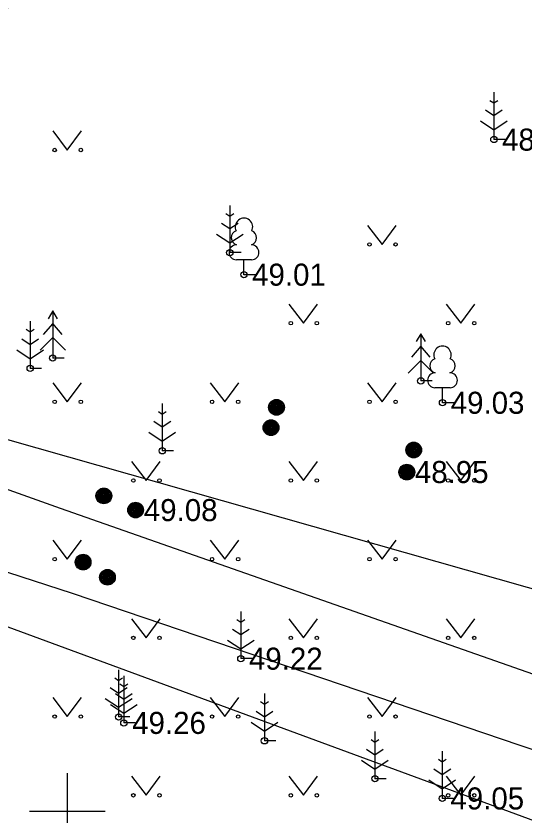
# Model space of a CAD drawing. Extents: x 641385 to 641951, y 6455406 to 6456065.
# Drawn here: x 641698.37 to 641714.51, y 6455599.87 to 6455625.26 of the extents above; entities that cross this region are included whole.
import ezdxf

# ---------------------------------------------------------------- set-up
doc = ezdxf.new("R2010")
doc.units = 0
for name, color, linetype in [('HALJASTUS', 7, 'Continuous'), ('KORGUS', 7, 'Continuous'), ('MOOTPIIR', 7, 'Continuous'), ('MPKAABEL', 7, 'Continuous'), ('PIIR', 7, 'Continuous'), ('POST', 7, 'Continuous'), ('PUU', 7, 'Continuous'), ('VORK', 7, 'Continuous'), ('VTRASS', 7, 'Continuous')]:
    doc.layers.add(name, color=color, linetype=linetype)

msp = doc.modelspace()

# ---------------------------------------------------------------- linework, layer by layer
at = {"layer": 'HALJASTUS'}
for p, q in [((641699.537, 6455621.607), (641700, 6455621)), ((641700, 6455621), (641700.446, 6455621.607)), ((641709.537, 6455618.607), (641710, 6455618)), ((641710, 6455618), (641710.446, 6455618.607)), ((641707.037, 6455616.107), (641707.5, 6455615.5)), ((641707.5, 6455615.5), (641707.946, 6455616.107)), ((641712.037, 6455616.107), (641712.5, 6455615.5)), ((641712.5, 6455615.5), (641712.946, 6455616.107)), ((641699.537, 6455613.607), (641700, 6455613)), ((641700, 6455613), (641700.446, 6455613.607)), ((641704.537, 6455613.607), (641705, 6455613)), ((641705, 6455613), (641705.446, 6455613.607)), ((641709.537, 6455613.607), (641710, 6455613)), ((641710, 6455613), (641710.446, 6455613.607)), ((641702.037, 6455611.107), (641702.5, 6455610.5)), ((641702.5, 6455610.5), (641702.946, 6455611.107)), ((641707.037, 6455611.107), (641707.5, 6455610.5)), ((641707.5, 6455610.5), (641707.946, 6455611.107)), ((641712.037, 6455611.107), (641712.5, 6455610.5)), ((641712.5, 6455610.5), (641712.946, 6455611.107)), ((641699.537, 6455608.607), (641700, 6455608)), ((641700, 6455608), (641700.446, 6455608.607)), ((641704.537, 6455608.607), (641705, 6455608)), ((641705, 6455608), (641705.446, 6455608.607)), ((641709.537, 6455608.607), (641710, 6455608)), ((641710, 6455608), (641710.446, 6455608.607)), ((641702.037, 6455606.107), (641702.5, 6455605.5)), ((641702.5, 6455605.5), (641702.946, 6455606.107)), ((641707.037, 6455606.107), (641707.5, 6455605.5)), ((641707.5, 6455605.5), (641707.946, 6455606.107)), ((641712.037, 6455606.107), (641712.5, 6455605.5)), ((641712.5, 6455605.5), (641712.946, 6455606.107)), ((641699.537, 6455603.607), (641700, 6455603)), ((641700, 6455603), (641700.446, 6455603.607)), ((641704.537, 6455603.607), (641705, 6455603)), ((641705, 6455603), (641705.446, 6455603.607)), ((641709.537, 6455603.607), (641710, 6455603)), ((641710, 6455603), (641710.446, 6455603.607)), ((641702.037, 6455601.107), (641702.5, 6455600.5)), ((641702.5, 6455600.5), (641702.946, 6455601.107)), ((641707.037, 6455601.107), (641707.5, 6455600.5)), ((641707.5, 6455600.5), (641707.946, 6455601.107)), ((641712.037, 6455601.107), (641712.5, 6455600.5)), ((641712.5, 6455600.5), (641712.946, 6455601.107))]:
    msp.add_line(p, q, dxfattribs=at)
for centre in [(641699.599, 6455621), (641700.428, 6455621), (641709.599, 6455618), (641710.428, 6455618), (641707.099, 6455615.5), (641707.928, 6455615.5), (641712.099, 6455615.5), (641712.928, 6455615.5), (641699.599, 6455613), (641700.428, 6455613), (641704.599, 6455613), (641705.428, 6455613), (641709.599, 6455613), (641710.428, 6455613), (641702.099, 6455610.5), (641702.928, 6455610.5), (641707.099, 6455610.5), (641707.928, 6455610.5), (641712.099, 6455610.5), (641712.928, 6455610.5), (641699.599, 6455608), (641700.428, 6455608), (641704.599, 6455608), (641705.428, 6455608), (641709.599, 6455608), (641710.428, 6455608), (641702.099, 6455605.5), (641702.928, 6455605.5), (641707.099, 6455605.5), (641707.928, 6455605.5), (641712.099, 6455605.5), (641712.928, 6455605.5), (641699.599, 6455603), (641700.428, 6455603), (641704.599, 6455603), (641705.428, 6455603), (641709.599, 6455603), (641710.428, 6455603), (641702.099, 6455600.5), (641702.928, 6455600.5), (641707.099, 6455600.5), (641707.928, 6455600.5), (641712.099, 6455600.5), (641712.928, 6455600.5)]:
    msp.add_circle(centre, 0.055, dxfattribs=at)
at = {"layer": 'KORGUS'}
for centre in [(641713.552, 6455621.334), (641705.162, 6455617.741), (641705.612, 6455617.038), (641699.537, 6455614.391), (641698.821, 6455614.063), (641711.23, 6455613.665), (641711.919, 6455612.972), (641706.645, 6455612.826), (641706.471, 6455612.179), (641703.017, 6455611.445), (641711.005, 6455611.471), (641710.785, 6455610.767), (641701.16, 6455610.011), (641702.169, 6455609.562), (641700.502, 6455607.908), (641701.274, 6455607.426), (641705.514, 6455604.843), (641701.631, 6455602.989), (641701.796, 6455602.798), (641706.263, 6455602.231), (641709.772, 6455601.026), (641711.912, 6455600.403)]:
    msp.add_circle(centre, 0.1, dxfattribs=at)
at = {"layer": 'MOOTPIIR'}
msp.add_lwpolyline([(641743.3, 6455557.382), (641760.181, 6455551.617), (641772.494, 6455584.116), (641699.782, 6455609.615), (641691.466, 6455612.577), (641693.366, 6455616.794), (641713.813, 6455654.433), (641703.418, 6455657.601), (641700.996, 6455658.443), (641700.033, 6455658.779), (641697.344, 6455659.606), (641695.98, 6455660.189), (641693.35, 6455661.362), (641690.899, 6455662.876), (641672.088, 6455600.041), (641690.888, 6455590.922), (641698.548, 6455587.628), (641698.548, 6455584.562), (641708.364, 6455581.949), (641710.804, 6455588.423), (641721.209, 6455584.018), (641723.99, 6455577.658), (641747.822, 6455570.303), (641743.3, 6455557.382)], dxfattribs=at)
at = {"layer": 'MPKAABEL'}
msp.add_lwpolyline([(641834.016, 6455560.327), (641806.08, 6455571.577), (641774.401, 6455582.354), (641740.839, 6455597.011), (641715.626, 6455606.813), (641690.271, 6455614.014), (641684.393, 6455613.673), (641681.393, 6455610.345), (641677.402, 6455599.424), (641671.248, 6455580.005)], dxfattribs=at)
at = {"layer": 'PIIR'}
msp.add_lwpolyline([(641780.667, 6455519.891), (641803.46, 6455511.64), (641821.16, 6455560.52), (641686.12, 6455610.26), (641673.59, 6455576.47)], dxfattribs=at)
at = {"layer": 'POST'}
for centre, radius in [((641706.645, 6455612.826), 0.25), ((641706.645, 6455612.826), 0.225), ((641706.645, 6455612.826), 0.2), ((641706.645, 6455612.826), 0.175), ((641706.645, 6455612.826), 0.15), ((641706.645, 6455612.826), 0.125), ((641706.645, 6455612.826), 0.1), ((641706.645, 6455612.826), 0.075), ((641706.645, 6455612.826), 0.05), ((641706.645, 6455612.826), 0.025), ((641706.471, 6455612.179), 0.25), ((641706.471, 6455612.179), 0.225), ((641706.471, 6455612.179), 0.2), ((641706.471, 6455612.179), 0.175), ((641706.471, 6455612.179), 0.15), ((641706.471, 6455612.179), 0.125), ((641706.471, 6455612.179), 0.1), ((641706.471, 6455612.179), 0.075), ((641706.471, 6455612.179), 0.05), ((641706.471, 6455612.179), 0.025), ((641711.005, 6455611.471), 0.25), ((641711.005, 6455611.471), 0.225), ((641711.005, 6455611.471), 0.2), ((641711.005, 6455611.471), 0.175), ((641711.005, 6455611.471), 0.15), ((641711.005, 6455611.471), 0.125), ((641711.005, 6455611.471), 0.1), ((641711.005, 6455611.471), 0.075), ((641711.005, 6455611.471), 0.05), ((641711.005, 6455611.471), 0.025), ((641710.785, 6455610.767), 0.25), ((641710.785, 6455610.767), 0.225), ((641710.785, 6455610.767), 0.2), ((641710.785, 6455610.767), 0.175), ((641710.785, 6455610.767), 0.15), ((641710.785, 6455610.767), 0.125), ((641710.785, 6455610.767), 0.1), ((641710.785, 6455610.767), 0.075), ((641710.785, 6455610.767), 0.05), ((641710.785, 6455610.767), 0.025), ((641701.16, 6455610.011), 0.25), ((641701.16, 6455610.011), 0.225), ((641701.16, 6455610.011), 0.2), ((641701.16, 6455610.011), 0.175), ((641701.16, 6455610.011), 0.15), ((641701.16, 6455610.011), 0.125), ((641701.16, 6455610.011), 0.1), ((641701.16, 6455610.011), 0.075), ((641701.16, 6455610.011), 0.05), ((641701.16, 6455610.011), 0.025), ((641702.169, 6455609.562), 0.25), ((641702.169, 6455609.562), 0.225), ((641702.169, 6455609.562), 0.2), ((641702.169, 6455609.562), 0.175), ((641702.169, 6455609.562), 0.15), ((641702.169, 6455609.562), 0.125), ((641702.169, 6455609.562), 0.1), ((641702.169, 6455609.562), 0.075), ((641702.169, 6455609.562), 0.05), ((641702.169, 6455609.562), 0.025), ((641700.502, 6455607.908), 0.25), ((641700.502, 6455607.908), 0.225), ((641700.502, 6455607.908), 0.2), ((641700.502, 6455607.908), 0.175), ((641700.502, 6455607.908), 0.15), ((641700.502, 6455607.908), 0.125), ((641700.502, 6455607.908), 0.1), ((641700.502, 6455607.908), 0.075), ((641700.502, 6455607.908), 0.05), ((641700.502, 6455607.908), 0.025), ((641701.274, 6455607.426), 0.25), ((641701.274, 6455607.426), 0.225), ((641701.274, 6455607.426), 0.2), ((641701.274, 6455607.426), 0.175), ((641701.274, 6455607.426), 0.15), ((641701.274, 6455607.426), 0.125), ((641701.274, 6455607.426), 0.1), ((641701.274, 6455607.426), 0.075), ((641701.274, 6455607.426), 0.05), ((641701.274, 6455607.426), 0.025)]:
    msp.add_circle(centre, radius, dxfattribs=at)
at = {"layer": 'PUU'}
for p, q in [((641713.552, 6455622.834), (641713.552, 6455621.334)), ((641713.552, 6455622.484), (641713.428, 6455622.567)), ((641713.676, 6455622.567), (641713.552, 6455622.484)), ((641713.552, 6455622.084), (641713.285, 6455622.262)), ((641713.819, 6455622.262), (641713.552, 6455622.084)), ((641713.128, 6455621.923), (641713.552, 6455621.641)), ((641713.552, 6455621.641), (641713.976, 6455621.923)), ((641713.912, 6455621.334), (641713.552, 6455621.334)), ((641705.162, 6455619.241), (641705.162, 6455617.741)), ((641705.162, 6455618.891), (641705.038, 6455618.974)), ((641705.286, 6455618.974), (641705.162, 6455618.891)), ((641705.162, 6455618.491), (641704.895, 6455618.669)), ((641705.429, 6455618.669), (641705.162, 6455618.491)), ((641704.738, 6455618.33), (641705.162, 6455618.048)), ((641705.162, 6455618.048), (641705.586, 6455618.33)), ((641705.522, 6455617.741), (641705.162, 6455617.741)), ((641705.852, 6455617.513), (641705.372, 6455617.513)), ((641705.612, 6455617.038), (641705.612, 6455617.513)), ((641705.992, 6455617.038), (641705.612, 6455617.038)), ((641699.537, 6455615.891), (641699.387, 6455615.641)), ((641699.687, 6455615.641), (641699.537, 6455615.891)), ((641699.537, 6455615.891), (641699.537, 6455614.391)), ((641698.821, 6455615.563), (641698.821, 6455614.063)), ((641699.537, 6455615.491), (641699.237, 6455615.141)), ((641699.837, 6455615.141), (641699.537, 6455615.491)), ((641698.821, 6455615.213), (641698.697, 6455615.296)), ((641698.945, 6455615.296), (641698.821, 6455615.213)), ((641711.23, 6455615.165), (641711.08, 6455614.915)), ((641711.38, 6455614.915), (641711.23, 6455615.165)), ((641711.23, 6455615.165), (641711.23, 6455613.665)), ((641698.821, 6455614.813), (641698.554, 6455614.991)), ((641699.088, 6455614.991), (641698.821, 6455614.813)), ((641699.537, 6455615.041), (641699.137, 6455614.641)), ((641699.937, 6455614.641), (641699.537, 6455615.041)), ((641698.397, 6455614.652), (641698.821, 6455614.37)), ((641698.821, 6455614.37), (641699.245, 6455614.652)), ((641711.23, 6455614.765), (641710.93, 6455614.415)), ((641711.53, 6455614.415), (641711.23, 6455614.765)), ((641699.897, 6455614.391), (641699.537, 6455614.391)), ((641711.23, 6455614.315), (641710.83, 6455613.915)), ((641711.63, 6455613.915), (641711.23, 6455614.315)), ((641699.181, 6455614.063), (641698.821, 6455614.063)), ((641711.59, 6455613.665), (641711.23, 6455613.665)), ((641712.159, 6455613.447), (641711.679, 6455613.447)), ((641711.919, 6455612.972), (641711.919, 6455613.447)), ((641703.017, 6455612.945), (641703.017, 6455611.445)), ((641712.299, 6455612.972), (641711.919, 6455612.972)), ((641703.017, 6455612.595), (641702.893, 6455612.678)), ((641703.141, 6455612.678), (641703.017, 6455612.595)), ((641703.017, 6455612.195), (641702.75, 6455612.373)), ((641703.284, 6455612.373), (641703.017, 6455612.195)), ((641702.593, 6455612.034), (641703.017, 6455611.752)), ((641703.017, 6455611.752), (641703.441, 6455612.034)), ((641703.377, 6455611.445), (641703.017, 6455611.445)), ((641705.514, 6455606.343), (641705.514, 6455604.843)), ((641705.514, 6455605.993), (641705.39, 6455606.076)), ((641705.638, 6455606.076), (641705.514, 6455605.993)), ((641705.514, 6455605.593), (641705.247, 6455605.771)), ((641705.781, 6455605.771), (641705.514, 6455605.593)), ((641705.09, 6455605.432), (641705.514, 6455605.15)), ((641705.514, 6455605.15), (641705.938, 6455605.432)), ((641705.874, 6455604.843), (641705.514, 6455604.843)), ((641701.631, 6455604.489), (641701.631, 6455602.989)), ((641701.631, 6455604.139), (641701.507, 6455604.222)), ((641701.755, 6455604.222), (641701.631, 6455604.139)), ((641701.796, 6455604.298), (641701.796, 6455602.798)), ((641701.631, 6455603.739), (641701.364, 6455603.917)), ((641701.898, 6455603.917), (641701.631, 6455603.739)), ((641701.796, 6455603.948), (641701.672, 6455604.031)), ((641701.92, 6455604.031), (641701.796, 6455603.948)), ((641701.796, 6455603.548), (641701.529, 6455603.726)), ((641702.063, 6455603.726), (641701.796, 6455603.548)), ((641706.263, 6455603.731), (641706.263, 6455602.231)), ((641701.207, 6455603.578), (641701.631, 6455603.296)), ((641701.372, 6455603.387), (641701.796, 6455603.105)), ((641701.631, 6455603.296), (641702.055, 6455603.578)), ((641701.796, 6455603.105), (641702.22, 6455603.387)), ((641706.263, 6455603.381), (641706.139, 6455603.464)), ((641706.387, 6455603.464), (641706.263, 6455603.381)), ((641706.263, 6455602.981), (641705.996, 6455603.159)), ((641706.53, 6455603.159), (641706.263, 6455602.981)), ((641701.991, 6455602.989), (641701.631, 6455602.989)), ((641702.156, 6455602.798), (641701.796, 6455602.798)), ((641705.839, 6455602.82), (641706.263, 6455602.538)), ((641706.263, 6455602.538), (641706.687, 6455602.82)), ((641709.772, 6455602.526), (641709.772, 6455601.026)), ((641706.623, 6455602.231), (641706.263, 6455602.231)), ((641709.772, 6455602.176), (641709.648, 6455602.259)), ((641709.896, 6455602.259), (641709.772, 6455602.176)), ((641709.772, 6455601.776), (641709.505, 6455601.954)), ((641710.039, 6455601.954), (641709.772, 6455601.776)), ((641711.912, 6455601.903), (641711.912, 6455600.403)), ((641709.348, 6455601.615), (641709.772, 6455601.333)), ((641709.772, 6455601.333), (641710.196, 6455601.615)), ((641711.912, 6455601.553), (641711.788, 6455601.636)), ((641712.036, 6455601.636), (641711.912, 6455601.553)), ((641711.912, 6455601.153), (641711.645, 6455601.331)), ((641712.179, 6455601.331), (641711.912, 6455601.153)), ((641710.132, 6455601.026), (641709.772, 6455601.026)), ((641711.488, 6455600.992), (641711.912, 6455600.71)), ((641711.912, 6455600.71), (641712.336, 6455600.992)), ((641712.272, 6455600.403), (641711.912, 6455600.403))]:
    msp.add_line(p, q, dxfattribs=at)
for centre, radius, start, end in [((641705.612, 6455618.558), 0.277, 332.5799, 207.4201), ((641705.442, 6455618.211), 0.233, 109.0217, 253.1415), ((641705.782, 6455618.211), 0.233, 286.8508, 70.9859), ((641705.375, 6455617.75), 0.238, 90.0016, 269.3953), ((641705.849, 6455617.75), 0.238, 270.6047, 89.9984), ((641711.919, 6455614.492), 0.277, 332.5799, 207.4201), ((641711.749, 6455614.145), 0.233, 109.0217, 253.1415), ((641712.089, 6455614.145), 0.233, 286.8508, 70.9859), ((641711.682, 6455613.684), 0.238, 90.0016, 269.3953), ((641712.156, 6455613.684), 0.238, 270.6047, 89.9984)]:
    msp.add_arc(centre, radius, start, end, dxfattribs=at)
at = {"layer": 'VORK'}
for p, q in [((641700, 6455601.2), (641700, 6455598.8)), ((641698.8, 6455600), (641701.2, 6455600))]:
    msp.add_line(p, q, dxfattribs=at)
at = {"layer": 'VTRASS'}
msp.add_lwpolyline([(641671.607, 6455579.879), (641679.115, 6455599.206), (641683.274, 6455607.652), (641685.496, 6455611.677), (641700.158, 6455606.918), (641714.371, 6455602.097), (641728.722, 6455597.283), (641743.3, 6455592.355), (641757.649, 6455587.378), (641774.316, 6455581.379), (641794.818, 6455573.811), (641809.386, 6455569.297), (641823.832, 6455563.624), (641838.143, 6455558.136), (641851.847, 6455553.292), (641865.622, 6455547.42)], dxfattribs=at)

# ---------------------------------------------------------------- texts
at = {"layer": 'KORGUS'}
for s, p in [(' 48.97', (641713.55, 6455620.98)), (' 49.01', (641705.61, 6455616.69)), (' 49.03', (641711.92, 6455612.62)), (' 48.95', (641710.78, 6455610.42)), (' 49.08', (641702.17, 6455609.21)), (' 49.22', (641705.51, 6455604.49)), (' 49.26', (641701.8, 6455602.45)), (' 49.05', (641711.91, 6455600.05))]:
    msp.add_text(s, height=0.7, dxfattribs=at).set_placement(p)

doc.saveas('drawing.dxf')
